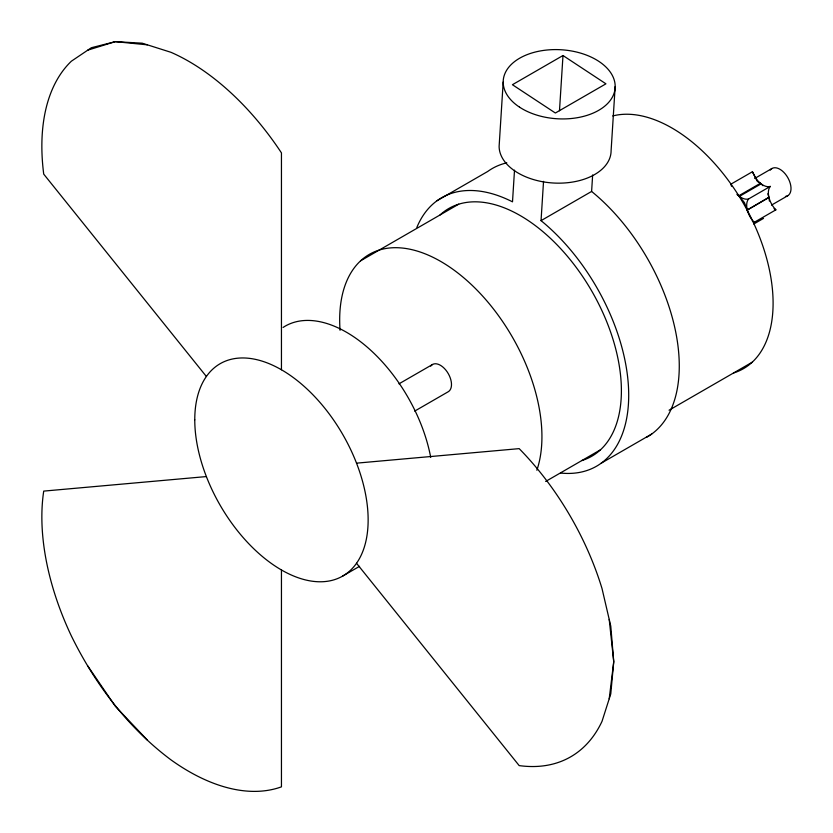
<?xml version="1.0" encoding="UTF-8"?>
<svg xmlns="http://www.w3.org/2000/svg" width="833" height="833" viewBox="0 0 833 833"><rect width="100%" height="100%" fill="white"/><g stroke="black" fill="none" stroke-linecap="round" stroke-linejoin="round"><path stroke-width="1.25" d="M503.194 82.03L499.123 146.244A56.061 34.559 3.6 0 0 555.038 183.093A56.061 34.559 3.6 0 0 611.099 150.721L615.17 86.507M514.513 170.161L512.503 201.836A154.98 89.475 60 0 0 416.875 227.388M560.515 473.029A154.98 89.475 60 0 0 628.228 383.211A154.98 89.475 60 0 0 541.044 220.641L543.533 181.355M559.484 110.747L562.993 55.519L605.935 83.821L555.372 113.017L512.42 84.716L562.993 55.519M646.533 437.346A154.98 89.475 60 0 0 674.761 327.515A154.98 89.475 60 0 0 591.607 191.444L592.648 174.972M609.215 698.783L613.744 661.714L610.776 626.124L602.02 588.556A207.729 119.931 60 0 0 519.178 448.633L356.524 463.158M437.096 200.701L487.659 171.504A154.98 89.475 60 0 1 506.787 162.841M360.564 260.844L458.702 204.189M541.044 220.641L591.607 191.444M730.749 184.249L752.418 171.744L755.396 177.585M398.965 383.846L432.504 364.49M754.677 178.481L772.014 168.464M737.059 194.266A16.952 9.788 60 0 0 738.736 195.797L740.454 197.077A16.952 9.788 60 0 0 748.617 198.931L770.286 186.415A16.712 9.652 60 0 0 768.911 197.265L768.963 197.483A15.733 9.09 60 0 1 769.338 201.034M747.628 212.405A15.733 9.09 60 0 0 747.295 209.999L768.911 197.265L767.849 193.745M747.295 209.999L768.963 197.483A16.733 9.663 60 0 0 775.867 209.843L754.198 222.349A15.66 9.038 60 0 0 752.397 221.182M414.699 411.106L448.237 391.739A15.733 9.09 60 0 0 447.144 371.83A15.733 9.09 60 0 0 430.734 366.124M771.504 205.105L787.758 195.724M753.761 224.025L763.517 218.392M342.738 576.03L359.554 566.325M545.657 481.453L600.499 449.789M669.045 410.211L752.199 362.209M601.145 463.231L651.708 434.045M87.798 50.136L115.298 41.65L142.193 43.191L170.952 52.302A207.729 119.931 60 0 1 281.45 152.897L281.45 369.769M206.376 476.57L43.722 491.106A207.729 119.931 60 0 0 71.367 635.954C94.92 683.945 127.928 727.698 170.952 759.842A207.729 119.931 60 0 0 281.45 786.841L281.45 569.959M147.326 44.826L115.298 41.65L91.37 47.731L71.367 61.205A207.729 119.931 60 0 0 43.722 174.128L206.376 376.474M737.278 194.776L738.736 195.797L760.404 183.291L762.122 184.562A16.952 9.788 60 0 0 770.286 186.415M147.326 740.048L115.298 706.238L87.798 665.994M356.524 563.254L519.178 765.6A207.729 119.931 60 0 0 602.02 721.336L610.776 693.889L613.744 661.714L609.215 619.419M755.698 178.054A16.952 9.788 60 0 0 760.404 183.291L757.332 181.386L752.418 171.744M730.676 184.062L731.593 186.3M747.232 209.77L744.41 202.575L739.423 196.369L761.091 183.864A15.733 9.09 60 0 1 762.924 185.686M283.074 327.452A122.586 70.774 60 0 1 368.436 348.194A122.586 70.774 60 0 1 430.703 457.348M340.062 330.295A143.026 82.571 60 0 1 452.434 268.965A143.026 82.571 60 0 1 536.858 470.239M612.734 115.943A143.026 82.571 60 0 1 753.074 221.88A143.026 82.571 60 0 1 733.529 372.986M440.032 214.966A143.026 82.571 60 0 1 591.774 291.092A143.026 82.571 60 0 1 581.83 460.566M754.198 222.359A16.733 9.663 60 0 1 748.617 198.91M770.254 170.109A15.733 9.09 60 0 1 787.758 177.554A15.733 9.09 60 0 1 785.446 196.432M774.076 208.667A15.66 9.038 60 0 1 775.867 209.843M194.766 419.822A122.586 70.774 60 0 0 324.787 581.58A122.586 70.774 60 0 0 324.787 408.201A122.586 70.774 60 0 0 194.766 419.822M519.542 107.155A56.061 34.559 3.6 0 0 613.244 95.389A56.061 34.559 3.6 0 0 544.761 50.261A56.061 34.559 3.6 0 0 519.542 107.155"/></g></svg>
